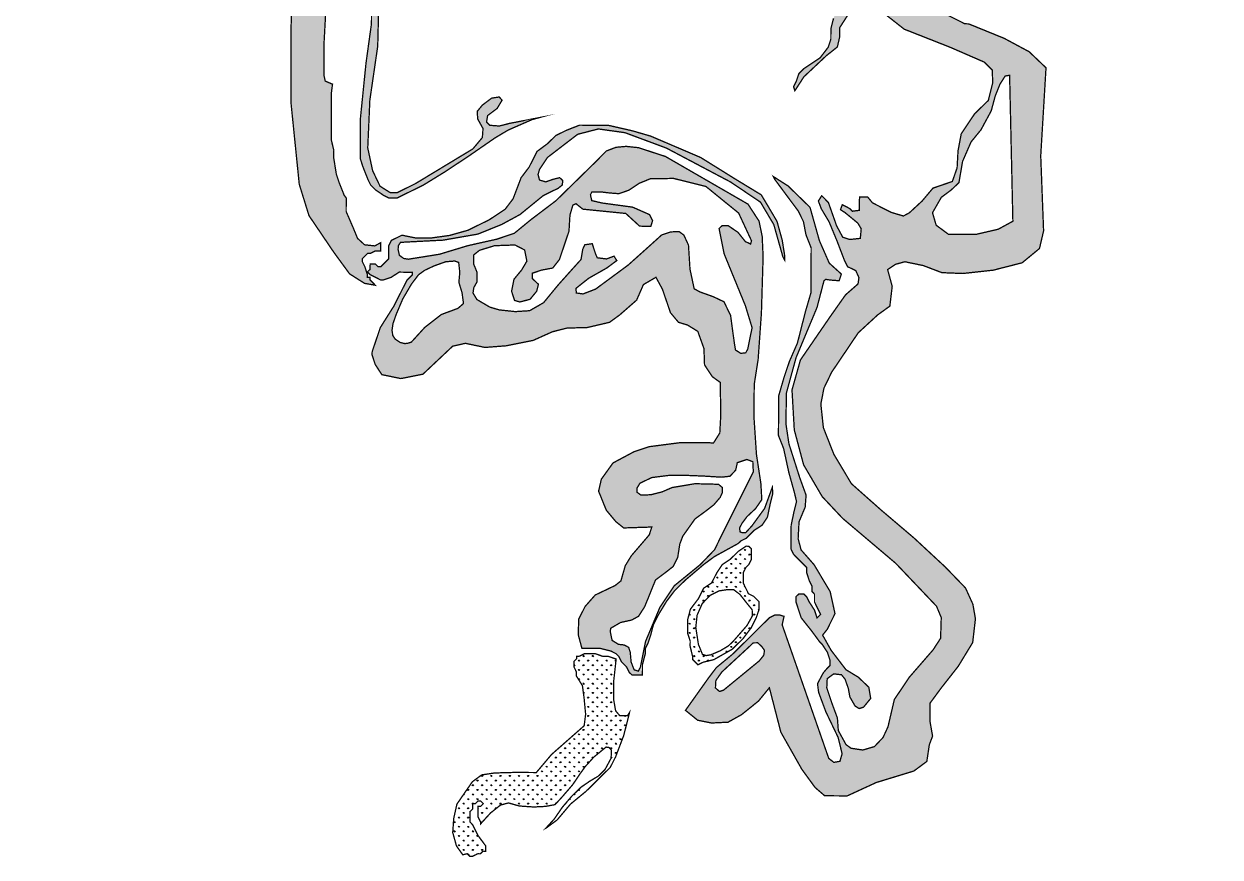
# Model space of a CAD drawing. Header units: metres. Extents: x 319750 to 415268, y 1725605 to 1842937.
# Drawn here: x 337118 to 338952, y 1784423 to 1785700 of the extents above; entities that cross this region are included whole.
import ezdxf

# ---------------------------------------------------------------- set-up
doc = ezdxf.new("R2010")
doc.units = ezdxf.units.M
doc.header["$MEASUREMENT"] = 0
doc.layers.add('MANGROOVES BUFFER ZONE', color=120, linetype='Continuous')

msp = doc.modelspace()

# ---------------------------------------------------------------- hatches: boundary and pattern name
at = {"layer": 'MANGROOVES BUFFER ZONE'}
h = msp.add_hatch(dxfattribs=at)
h.set_pattern_fill('GRASS', color=256, scale=10)
h.paths.add_polyline_path([(338681, 1785382.8), (338676.6, 1785497.6), (338684.7, 1785632.6), (338658.9, 1785657.2), (338620.7, 1785677.7), (338566.2, 1785699.9), (338560.2, 1785700.1), (338512.9, 1785723.8), (338460.5, 1785768.7), (338408.2, 1785821.6), (338376.1, 1785870.3), (338315.9, 1785959.7), (338294.4, 1785993.6), (338291.9, 1786008.5), (338300.1, 1786036.7), (338308.4, 1786069.1), (338306.5, 1786101.5), (338296.7, 1786146.1), (338284, 1786204.6), (338274.8, 1786219.1), (338266.8, 1786229.2), (338243.4, 1786241.2), (338221.4, 1786246.3), (338198.5, 1786248.8), (338171.8, 1786260.1), (338122.7, 1786301.6), (338101.9, 1786317.8), (338071, 1786321.4), (338061.7, 1786341), (338051.4, 1786372.7), (338032.4, 1786390.9), (338005.8, 1786399.7), (337983.5, 1786411.7), (337942.4, 1786412.6), (337916, 1786410.6), (337873.5, 1786408.7), (337843.1, 1786411.5), (337808.8, 1786410.9), (337778.5, 1786400.6), (337757.8, 1786386.3), (337738, 1786381), (337711.5, 1786424.4), (337708, 1786449.7), (337708.2, 1786471.7), (337779.9, 1786467.3), (337809.9, 1786472.9), (337837, 1786484.7), (337864.9, 1786501.1), (337884, 1786505), (337902.7, 1786498), (337935.8, 1786484.1), (337966, 1786467.4), (337993, 1786456.8), (338015, 1786451.6), (338044.3, 1786450.9), (338072.1, 1786461.4), (338098.6, 1786472.5), (338129.7, 1786505.3), (338149, 1786531.5), (338150.6, 1786556.6), (338168, 1786571.6), (338198, 1786582.6), (338235.1, 1786594.8), (338262.9, 1786632.1), (338285.5, 1786696.7), (338321.8, 1786728.9), (338356.7, 1786753), (338401.4, 1786785.1), (338433.8, 1786825.4), (338474.6, 1786843.4), (338511.1, 1786861.5), (338547.7, 1786881.5), (338604.3, 1786881.2), (338651.3, 1786891.1), (338681.4, 1786913.1), (338714, 1786945.4), (338722.2, 1786975.7), (338726, 1787006.6), (338734.7, 1787036.3), (338791.6, 1787082.6), (338859.8, 1787136.7), (338889.3, 1787171.1), (338907.1, 1787200.7), (338911.7, 1787218.8), (338922.9, 1787230.8), (338947.4, 1787239.3), (338951.6, 1787242.3), (338946.3, 1787243.7), (338930.2, 1787251.8), (338893.8, 1787252), (338865.5, 1787256.2), (338784.5, 1787248.6), (338727.7, 1787240.8), (338699.4, 1787232.9), (338691.2, 1787228.9), (338679.1, 1787220.8), (338670.9, 1787212.8), (338662.7, 1787192.6), (338650.5, 1787176.5), (338638.3, 1787168.4), (338618, 1787156.4), (338601.8, 1787152.4), (338585.6, 1787152.5), (338569.4, 1787152.6), (338561.3, 1787152.7), (338555.2, 1787152.7), (338574.1, 1787141.5), (338597.4, 1787139.1), (338632.3, 1787153.1), (338659.7, 1787169.4), (338680.7, 1787197.4), (338709.2, 1787220.7), (338757.6, 1787235.2), (338812.9, 1787242.8), (338856.1, 1787242.2), (338867.1, 1787231.7), (338863.6, 1787209.6), (338840.3, 1787182.2), (338801.3, 1787167.7), (338773.1, 1787146.4), (338748, 1787114.4), (338710.2, 1787087.6), (338684, 1787052.7), (338664.1, 1787000.9), (338647.3, 1786964.8), (338625.1, 1786950.2), (338569.8, 1786934.5), (338510.9, 1786922.3), (338454.4, 1786909.4), (338409, 1786886.7), (338395.6, 1786865.2), (338375.7, 1786834.9), (338343.1, 1786817.4), (338321.6, 1786812.8), (338295.7, 1786814.7), (338261.2, 1786828.7), (338247.2, 1786853.8), (338239, 1786888.8), (338232, 1786920.9), (338221.5, 1786932.6), (338191.1, 1786942.6), (338142, 1786955.4), (338114.5, 1786966.5), (338102.3, 1786987.5), (338103.4, 1787017.3), (338121, 1787053.5), (338151.3, 1787080.4), (338194.6, 1787100.2), (338229.1, 1787123.9), (338251.3, 1787147.2), (338260.1, 1787169.4), (338256.5, 1787198.6), (338241.9, 1787224.9), (338256.5, 1787265.8), (338335, 1787384.7), (338323.8, 1787384.7), (338315.6, 1787380.7), (338299.3, 1787356.5), (338287.1, 1787340.4), (338270.8, 1787316.2), (338258.5, 1787300.1), (338250.3, 1787279.9), (338234, 1787251.6), (338217.6, 1787227.4), (338205.4, 1787211.3), (338193.2, 1787203.3), (338206.8, 1787189.4), (338209.4, 1787177), (338201.3, 1787166.3), (338169.5, 1787146.8), (338125.7, 1787116.5), (338106.3, 1787093.5), (338062, 1787042.1), (338049.1, 1787014.8), (338045.8, 1786989.8), (338049.6, 1786968.2), (338059.9, 1786953.1), (338068.8, 1786946.5), (338026.7, 1786950.9), (337992.3, 1786936.5), (337972.9, 1786917.3), (337963.1, 1786896.9), (337953.8, 1786879.6), (337934.4, 1786859.3), (337921.2, 1786847), (337895.6, 1786767.4), (337872.6, 1786728.2), (337829.6, 1786712.6), (337804.1, 1786697), (337786.6, 1786683.2), (337770.5, 1786702.5), (337750.6, 1786723.5), (337712.4, 1786746.6), (337672.4, 1786767.2), (337647, 1786779.7), (337614.9, 1786781.1), (337608.9, 1786798.8), (337603.2, 1786830.1), (337591.5, 1786863), (337615.5, 1786887.5), (337645, 1786916.7), (337659.7, 1786923.1), (337687.5, 1786924.9), (337704.9, 1786931), (337719.7, 1786950.4), (337723.7, 1786978.1), (337714.2, 1787010.2), (337713.2, 1787021.8), (337732.6, 1787048.3), (337737, 1787073.3), (337719.4, 1787097.3), (337687.8, 1787115.6), (337650.8, 1787119.7), (337621.4, 1787115.6), (337600.1, 1787100.3), (337581.1, 1787074.2), (337573.2, 1787047.2), (337528.7, 1787037.5), (337507.4, 1787031), (337492.7, 1787017.2), (337489.6, 1786984.3), (337395.1, 1786893), (337380.1, 1786906.2), (337360.4, 1786911.8), (337317.6, 1786910.1), (337309.3, 1786924.8), (337297.1, 1786912.7), (337279.2, 1786895.1), (337287.4, 1786887.1), (337294.9, 1786861.1), (337297.8, 1786847.2), (337311.1, 1786844.3), (337328.5, 1786853.6), (337343.5, 1786864), (337358.6, 1786865.1), (337366.1, 1786853), (337384.6, 1786828.7), (337378.2, 1786821.2), (337377.6, 1786806.2), (337386.9, 1786802.7), (337401.9, 1786813.1), (337417.5, 1786844.3), (337458.6, 1786887.1), (337510.1, 1786927.5), (337533.8, 1786957.1), (337541.3, 1786994.1), (337550.6, 1786994.1), (337582.4, 1787001.6), (337602, 1787010.9), (337616.5, 1787024.2), (337635, 1787042.7), (337644.2, 1787058.3), (337652.3, 1787057.7), (337658.1, 1787040.4), (337657.5, 1787022.5), (337652.3, 1787004), (337655.8, 1786990.1), (337679.5, 1786971.6), (337674.9, 1786972.2), (337652.9, 1786975.1), (337618.8, 1786967.6), (337602, 1786950.2), (337590.5, 1786932.9), (337572.5, 1786901.1), (337550, 1786880.3), (337547.1, 1786857.8), (337554.6, 1786824.2), (337562.4, 1786772.4), (337587.2, 1786748.7), (337606.9, 1786736.6), (337649.1, 1786727.3), (337679.2, 1786707.7), (337713.3, 1786688), (337732.4, 1786674.8), (337741.1, 1786640.7), (337750.3, 1786626.2), (337768.8, 1786623.9), (337797.7, 1786622.2), (337818.6, 1786627.4), (337828.4, 1786644.1), (337841.3, 1786663.9), (337869.1, 1786672.6), (337893.4, 1786675.5), (337911.3, 1786679.5), (337919.4, 1786690.5), (337927.5, 1786724.6), (337940.8, 1786750.6), (337950.1, 1786793.9), (337992.3, 1786848.8), (338009.6, 1786884.7), (338034.5, 1786899.7), (338054.7, 1786900.9), (338080.2, 1786895.6), (338140.9, 1786862.1), (338212, 1786840.7), (338261.2, 1786818.8), (338285.5, 1786801.5), (338290.7, 1786780.1), (338270.4, 1786754.1), (338220.7, 1786716.5), (338191.6, 1786646.3), (338180, 1786631.3), (338166.2, 1786624.3), (338141.9, 1786616.8), (338117.6, 1786596), (338103.7, 1786574.6), (338091, 1786541.1), (338054.6, 1786504.1), (338026.8, 1786500.1), (337971.9, 1786525.5), (337932.5, 1786543.9), (337897.7, 1786553.2), (337878.5, 1786557.7), (337860.2, 1786556.1), (337840.5, 1786548.9), (337826.1, 1786535.8), (337807.5, 1786522), (337780, 1786517.1), (337750.5, 1786518.5), (337711.2, 1786521.7), (337689.5, 1786528.3), (337669.9, 1786528.9), (337658.6, 1786522.6), (337651.4, 1786507), (337650.5, 1786494.8), (337654.5, 1786480.4), (337665.4, 1786459.8), (337668.5, 1786444.7), (337663.6, 1786435.5), (337652, 1786433.7), (337642.3, 1786441.9), (337650.5, 1786412.8), (337654.4, 1786380.4), (337654.3, 1786368.2), (337658.3, 1786360.1), (337666.3, 1786339.8), (337670.2, 1786323.6), (337690, 1786230.4), (337689.6, 1786169.7), (337685.5, 1786153.5), (337673.3, 1786137.4), (337665.1, 1786121.2), (337656.9, 1786109.1), (337640.6, 1786084.9), (337628.4, 1786072.9), (337620.2, 1786056.7), (337616, 1786032.4), (337611.9, 1786016.3), (337611.8, 1786004.1), (337615.8, 1785996), (337615.8, 1785987.9), (337623.8, 1785975.7), (337635.8, 1785947.3), (337639.8, 1785935.1), (337643.7, 1785910.8), (337647.5, 1785878.4), (337647.4, 1785854.1), (337651.2, 1785809.6), (337650.6, 1785700.3), (337642.2, 1785639.6), (337633.6, 1785554.6), (337633.3, 1785493.9), (337637.2, 1785481.7), (337645.2, 1785461.4), (337649.2, 1785453.3), (337657.3, 1785445.2), (337669.4, 1785437), (337677.5, 1785432.9), (337689.6, 1785432.9), (337705.8, 1785440.9), (337730.2, 1785452.9), (337762.7, 1785472.9), (337799.2, 1785497), (337839.9, 1785525.1), (337860.2, 1785537.2), (337896.7, 1785553.2), (337907.2, 1785556.1), (337862.2, 1785547.4), (337846.5, 1785543.4), (337831.9, 1785544.5), (337827, 1785549.5), (337828.7, 1785559.4), (337843.3, 1785570.4), (337850.8, 1785582.9), (337846.5, 1785587.9), (337834.8, 1785586.1), (337820.6, 1785575.4), (337812.7, 1785565.8), (337813.5, 1785554.1), (337821.6, 1785539.5), (337820.6, 1785525.7), (337806, 1785508.3), (337717.8, 1785455), (337689.7, 1785441.1), (337679.1, 1785441.5), (337663.8, 1785451.1), (337652.4, 1785474.9), (337644.9, 1785509.7), (337648.1, 1785582.9), (337660.2, 1785665.8), (337662, 1785740.8), (337657.3, 1785863.7), (337647.6, 1785943.3), (337644.8, 1785962.2), (337645.5, 1785974), (337653, 1785981.5), (337666.9, 1785981.8), (337684.7, 1785981.8), (337702.9, 1785983.6), (337717.9, 1785995.7), (337732.5, 1786004.3), (337745.7, 1786008.5), (337746.4, 1786011.4), (337738.9, 1786018.2), (337723.2, 1786015), (337707.9, 1786004.3), (337694.4, 1785998.6), (337670.5, 1785995.4), (337650.5, 1785993.2), (337636.2, 1785996.8), (337629.8, 1786011.8), (337632.3, 1786036.3), (337656.6, 1786080.9), (337686.4, 1786116.8), (337706.9, 1786156.1), (337706.4, 1786210.3), (337697.2, 1786277), (337667, 1786412.1), (337686.4, 1786362.5), (337697.8, 1786329.5), (337701.8, 1786318.6), (337709.2, 1786315.8), (337726.9, 1786318.6), (337787.4, 1786348.3), (337824.5, 1786363.7), (337865.5, 1786365.4), (337919.2, 1786364.2), (337956.8, 1786364.2), (337980.8, 1786356.8), (337999, 1786350), (338008.7, 1786340.9), (338011.6, 1786333.5), (338009.9, 1786310.6), (337999, 1786296.4), (337994.5, 1786276.4), (337996.2, 1786263.9), (338011, 1786254.2), (338025.3, 1786257.6), (338037.3, 1786265), (338062.4, 1786270.7), (338090.9, 1786264.5), (338117.7, 1786246.2), (338164.2, 1786210.2), (338228.1, 1786190.8), (338240.6, 1786182.8), (338239.5, 1786156.6), (338218.4, 1786146.9), (338208.7, 1786139.5), (338205.8, 1786131.5), (338213.8, 1786125.8), (338233.2, 1786124.1), (338244.6, 1786121.8), (338248, 1786104.1), (338254.3, 1786083), (338252.6, 1786069.4), (338239.5, 1786031.5), (338245.7, 1785967.5), (338274.8, 1785928.2), (338319.3, 1785845), (338331.9, 1785813.6), (338319.1, 1785805.9), (338339.3, 1785801.7), (338347.3, 1785793.6), (338351.4, 1785789.5), (338359.4, 1785781.4), (338359.4, 1785777.3), (338367.4, 1785765.1), (338371.4, 1785753), (338371.3, 1785740.8), (338367.2, 1785728.7), (338359, 1785708.5), (338354.9, 1785692.3), (338354.8, 1785676.1), (338350.7, 1785664), (338338.4, 1785647.9), (338314.1, 1785631.8), (338305.9, 1785623.8), (338301.8, 1785611.7), (338297.7, 1785603.6), (338299.7, 1785597.5), (338313.6, 1785618.9), (338348, 1785651.2), (338364.8, 1785664.5), (338368.3, 1785679.5), (338368.3, 1785693.9), (338380.2, 1785712.4), (338401.2, 1785730.9), (338411.3, 1785735.8), (338467.3, 1785691.8), (338537.9, 1785664), (338590.1, 1785641.3), (338602.3, 1785629.1), (338603, 1785609.5), (338596.3, 1785582.6), (338575.4, 1785562.3), (338554.7, 1785531.4), (338549.8, 1785505.2), (338548.4, 1785479.3), (338541.1, 1785458.4), (338511.4, 1785448.2), (338494.8, 1785428.5), (338475.2, 1785410.4), (338466.1, 1785405.5), (338447.2, 1785411.1), (338418.6, 1785425.7), (338411.2, 1785434.8), (338399, 1785434.5), (338398.3, 1785426.1), (338398.3, 1785414.2), (338387.8, 1785412.8), (338383.6, 1785417), (338372.4, 1785422.9), (338369.6, 1785415.2), (338376.6, 1785410.7), (338396.2, 1785394.6), (338401.4, 1785385.9), (338400, 1785371.2), (338383.6, 1785369.5), (338373.1, 1785373), (338363.7, 1785390.4), (338351.1, 1785426.1), (338340.9, 1785436.6), (338335.7, 1785428.5), (338340.2, 1785416.6), (338352.1, 1785396.7), (338364.4, 1785367), (338375.6, 1785337.7), (338380.4, 1785327.9), (338393, 1785321.9), (338397.9, 1785311.1), (338396.5, 1785301.4), (338377.4, 1785284.7), (338354.1, 1785251.7), (338308.2, 1785184.9), (338295.3, 1785139), (338298.8, 1785077.8), (338313.1, 1785024.2), (338341.6, 1784975.5), (338372.9, 1784942.2), (338454.3, 1784873.3), (338516.8, 1784807.6), (338524.1, 1784790.2), (338523.1, 1784758.4), (338511.6, 1784740.7), (338475.1, 1784698.7), (338452.2, 1784664.6), (338442.4, 1784622.6), (338434.8, 1784606.3), (338421.6, 1784592.4), (338403.8, 1784587.2), (338385.8, 1784589.9), (338378.1, 1784595.5), (338366.3, 1784617), (338364.9, 1784636.2), (338355.9, 1784660.5), (338348.6, 1784682.7), (338349.3, 1784696.6), (338359.3, 1784703.9), (338371.2, 1784702.5), (338376.7, 1784695.6), (338381.6, 1784681.7), (338384, 1784668.5), (338392, 1784654.6), (338398.3, 1784650.7), (338405, 1784652.9), (338415.9, 1784666.2), (338413.1, 1784683.4), (338396.9, 1784698.8), (338378, 1784710.3), (338355.2, 1784740.1), (338342.2, 1784763.3), (338349.2, 1784772), (338361.2, 1784796.2), (338353.8, 1784829.9), (338329.2, 1784871.1), (338309.2, 1784893.9), (338304.7, 1784911.1), (338306.1, 1784937), (338315.5, 1784959.4), (338316.9, 1784977.7), (338307.1, 1785004.7), (338290.6, 1785056.4), (338286, 1785086.9), (338286.7, 1785134.2), (338301.5, 1785188.4), (338333.7, 1785265.5), (338344.3, 1785306.3), (338347.1, 1785308.4), (338353.8, 1785307.4), (338367.5, 1785306.3), (338371, 1785316.5), (338352.4, 1785333.3), (338337.3, 1785367.7), (338322.9, 1785418.8), (338289.2, 1785451.6), (338266.6, 1785466), (338268.6, 1785462), (338292.7, 1785429.5), (338304.8, 1785413.3), (338312.8, 1785397), (338316.7, 1785376.8), (338324.7, 1785356.5), (338324.3, 1785287.7), (338316, 1785259.4), (338303.6, 1785210.8), (338291.3, 1785182.6), (338283.1, 1785158.3), (338274.9, 1785130), (338274.5, 1785069.3), (338282.5, 1785049), (338290.4, 1785012.6), (338298.3, 1784984.2), (338302.3, 1784968), (338298.2, 1784951.8), (338294, 1784931.6), (338293.8, 1784895.1), (338297.8, 1784887), (338305.8, 1784878.9), (338317.9, 1784866.7), (338317.9, 1784858.6), (338321.9, 1784846.4), (338325.9, 1784838.3), (338325.8, 1784830.2), (338329.8, 1784826.1), (338329.8, 1784814), (338333.8, 1784805.8), (338339.1, 1784795), (338333.7, 1784789.6), (338329.7, 1784801.8), (338321.7, 1784814), (338317.7, 1784822.1), (338313.6, 1784826.2), (338305.6, 1784826.2), (338301.5, 1784822.2), (338301.4, 1784814.1), (338309.4, 1784789.8), (338325.5, 1784769.5), (338337.5, 1784753.2), (338341.6, 1784749.1), (338349.6, 1784736.9), (338353.6, 1784724.8), (338353.5, 1784716.7), (338349.4, 1784712.6), (338343.3, 1784705.5), (338334.4, 1784688.9), (338336.1, 1784675.6), (338347.2, 1784645.7), (338366, 1784606.5), (338372.1, 1784581.6), (338368.8, 1784569.9), (338359.4, 1784568.3), (338351.6, 1784574.4), (338280.2, 1784779.1), (338283.1, 1784792), (338277, 1784794), (338268.9, 1784794.1), (338260.8, 1784790.1), (338228.3, 1784757.8), (338203.8, 1784733.7), (338179.4, 1784713.6), (338167.2, 1784697.5), (338132, 1784648), (338150.7, 1784632.8), (338171.7, 1784628.6), (338197.2, 1784629.8), (338218, 1784641.4), (338244, 1784662.3), (338260.6, 1784682.6), (338278.2, 1784614.5), (338310.4, 1784557.6), (338330.6, 1784529.9), (338345.4, 1784517.1), (338379.9, 1784516.9), (338424.5, 1784537.4), (338482.1, 1784555), (338502, 1784569.7), (338505.8, 1784595.2), (338510.8, 1784608.5), (338506.9, 1784630.8), (338507, 1784659.1), (338523.3, 1784681.3), (338550.2, 1784715.6), (338572.3, 1784751.9), (338576.5, 1784788.3), (338572.6, 1784810.6), (338561.3, 1784835.5), (338530.2, 1784867.7), (338482.1, 1784912.3), (338431.7, 1784955.1), (338386.4, 1784995.3), (338359.4, 1785040.5), (338343.4, 1785081.1), (338339.5, 1785117.5), (338344.3, 1785141.8), (338356, 1785166), (338396.8, 1785226.5), (338426.7, 1785254), (338445.3, 1785267.4), (338448.9, 1785297.7), (338441.9, 1785323.4), (338454.1, 1785331.5), (338468.3, 1785335.4), (338496.4, 1785329.6), (338525.1, 1785318.7), (338557.2, 1785317.4), (338603.8, 1785322.5), (338648.1, 1785333.8), (338674.7, 1785355.7)])
h.paths.add_polyline_path([(338510.7, 1785410.5), (338524.2, 1785434.1), (338539.4, 1785445.4), (338551.2, 1785456.6), (338556.8, 1785489.2), (338569.8, 1785519), (338585, 1785537.6), (338600.7, 1785566.6), (338606.9, 1785589.6), (338614.2, 1785607.6), (338622.1, 1785620), (338628.9, 1785621.1), (338633.9, 1785397.5), (338611.4, 1785385.2), (338577.1, 1785377.3), (338535.4, 1785377.3), (338516.3, 1785391.4)], flags=16)
h.paths.add_polyline_path([(338242.7, 1784751.5), (338248.9, 1784745.8), (338253.1, 1784740), (338252, 1784732.4), (338245.1, 1784723.8), (338190.3, 1784678.9), (338184.1, 1784676.9), (338177.9, 1784682.4), (338178.6, 1784693.8), (338187.9, 1784706.9), (338232.7, 1784748.3), (338235.8, 1784751.4)], flags=16)
h = msp.add_hatch(dxfattribs=at)
h.set_pattern_fill('GRASS', color=256, scale=10)
h.paths.add_polyline_path([(337549, 1786351), (337526.8, 1786393.6), (337479.7, 1786421.2), (337438.9, 1786441.1), (337394.2, 1786448.6), (337330.4, 1786457.9), (337278.9, 1786477), (337265.2, 1786490.3), (337250.6, 1786520.4), (337233.7, 1786549.2), (337203.6, 1786566.9), (337177.5, 1786585.1), (337168.8, 1786614.2), (337157.8, 1786617.9), (337145.7, 1786626.1), (337137.7, 1786634.3), (337133.6, 1786638.3), (337120.1, 1786615.1), (337117.8, 1786585.6), (337133.2, 1786553.6), (337151, 1786534.5), (337178.2, 1786519.5), (337200.3, 1786496.4), (337222.7, 1786456.4), (337238.2, 1786440.8), (337285.2, 1786420.7), (337356.8, 1786407.8), (337409.7, 1786397.4), (337446.8, 1786374.8), (337467.3, 1786364.2), (337488.7, 1786356.3), (337497.6, 1786340.3), (337499.1, 1786327.4), (337504.4, 1786310.3), (337513.7, 1786298.5), (337515.9, 1786275.6), (337503.6, 1786207.1), (337498.7, 1786045.6), (337492.9, 1785964.9), (337520.4, 1785887.2), (337530, 1785789.8), (337527.1, 1785685.7), (337527.3, 1785578.2), (337539.9, 1785454.1), (337554.8, 1785406.1), (337593.1, 1785349.6), (337617.1, 1785316.8), (337640, 1785302.3), (337656.5, 1785299.4), (337648.4, 1785307.6), (337648.4, 1785311.6), (337644.4, 1785311.7), (337644.4, 1785315.7), (337640.4, 1785327.9), (337636.4, 1785336), (337636.5, 1785340), (337644.6, 1785348.1), (337648.7, 1785348.1), (337656.8, 1785352.1), (337664.9, 1785352), (337664.9, 1785360.1), (337664.9, 1785364.2), (337664.8, 1785364.6), (337655.6, 1785359.7), (337640, 1785361.4), (337629.2, 1785371.3), (337623, 1785386.5), (337611.8, 1785412.4), (337611.9, 1785433.2), (337608.7, 1785437.4), (337600.7, 1785457.6), (337596.7, 1785469.8), (337592.8, 1785494.1), (337592.8, 1785502.2), (337592.9, 1785506.3), (337588.9, 1785522.5), (337589.1, 1785550.8), (337589.2, 1785579.2), (337589.3, 1785595.4), (337590.9, 1785607.5), (337579.8, 1785612.2), (337577.6, 1785621.6), (337578, 1785672.6), (337582.9, 1785763.3), (337578.5, 1785839.6), (337575.8, 1785873.1), (337578.9, 1785903.1), (337574.9, 1785927.4), (337571.5, 1785963.8), (337557.9, 1785970.2), (337553, 1785987.6), (337552.5, 1786021.5), (337557.5, 1786065.7), (337566, 1786085.5), (337563.9, 1786133.9), (337564, 1786148.1), (337559.6, 1786164.4), (337561.4, 1786191.9), (337561.8, 1786229.5), (337563.1, 1786316)])
h = msp.add_hatch(dxfattribs=at)
h.set_pattern_fill('GRASS', color=256, scale=10)
h.paths.add_polyline_path([(338248.4, 1785256.9), (338251, 1785343.2), (338249.6, 1785374.2), (338244.8, 1785397.6), (338227.8, 1785423.7), (338101.3, 1785496.7), (338059.9, 1785510.2), (338041, 1785512.2), (338025.5, 1785510.8), (338010.8, 1785505.2), (337992.5, 1785486.8), (337933.5, 1785429), (337894.8, 1785399.7), (337869.7, 1785379.1), (337842.8, 1785370), (337798.5, 1785360.1), (337754.8, 1785346.9), (337707.1, 1785339.3), (337699.9, 1785340.5), (337693.4, 1785345.3), (337691.4, 1785354.3), (337692, 1785360.3), (337695.1, 1785365.1), (337705.8, 1785365.7), (337760.5, 1785368.5), (337813.8, 1785377.8), (337850.4, 1785392.6), (337878.4, 1785407.8), (337913.6, 1785436.5), (337928.3, 1785443.9), (337936.3, 1785447.6), (337943.1, 1785453), (337943.9, 1785459.8), (337939.1, 1785464.3), (337928.3, 1785461.5), (337917.9, 1785457.8), (337908.2, 1785460.6), (337906, 1785469.1), (337908.2, 1785477), (337920.4, 1785495.2), (337966.7, 1785530.7), (337998.4, 1785538.9), (338039.2, 1785533.2), (338102.7, 1785509.6), (338201.3, 1785457.5), (338247, 1785426.7), (338267.4, 1785392.3), (338281.3, 1785343), (338284.1, 1785337.9), (338284.1, 1785344.6), (338280.2, 1785368.9), (338272.3, 1785397.3), (338260.3, 1785417.6), (338248.2, 1785437.9), (338207.9, 1785462.4), (338155.4, 1785495.1), (338078.7, 1785527.9), (338050.4, 1785536.1), (338014, 1785544.4), (337989.8, 1785544.6), (337969.5, 1785544.7), (337949.2, 1785536.7), (337933, 1785528.7), (337920.8, 1785516.6), (337904.5, 1785504.5), (337892.2, 1785480.3), (337880, 1785464.2), (337867.7, 1785431.9), (337855.5, 1785415.8), (337831.1, 1785399.7), (337798.6, 1785383.7), (337770.2, 1785375.7), (337741.9, 1785371.8), (337717.6, 1785372), (337697.4, 1785376.1), (337689.3, 1785372.1), (337681.1, 1785368.1), (337677.1, 1785360.1), (337676.9, 1785339.8), (337672.9, 1785335.8), (337668.8, 1785331.8), (337664.7, 1785327.7), (337660.7, 1785327.8), (337656.7, 1785331.8), (337652.6, 1785331.9), (337648.6, 1785331.9), (337648.5, 1785323.8), (337644.4, 1785319.8), (337648.5, 1785315.7), (337656.5, 1785311.6), (337664.6, 1785307.5), (337668.7, 1785307.5), (337680.8, 1785311.5), (337693, 1785319.5), (337701.1, 1785319.4), (337709.2, 1785319.4), (337713.3, 1785319.4), (337713.2, 1785315.3), (337705.1, 1785307.3), (337696.9, 1785291.1), (337684.6, 1785266.9), (337664.2, 1785234.6), (337660.1, 1785222.5), (337656, 1785210.4), (337651.9, 1785198.3), (337651.2, 1785193.7), (337656.4, 1785177.8), (337666.6, 1785162.4), (337695.6, 1785156.4), (337729.5, 1785163.1), (337775.1, 1785206), (337794.6, 1785210.4), (337824.6, 1785204.1), (337857.1, 1785206.6), (337898.5, 1785214.9), (337928, 1785228.1), (337950.6, 1785233.8), (337981.4, 1785234.6), (338015.6, 1785242.6), (338031, 1785253.8), (338057.1, 1785276.6), (338067.5, 1785300.4), (338086.7, 1785311.6), (338096.6, 1785293.4), (338109, 1785257.3), (338121.3, 1785242.6), (338135.2, 1785238.4), (338150.9, 1785228.7), (338160.3, 1785202.4), (338161.2, 1785177.4), (338173.1, 1785159.3), (338185.3, 1785150.5), (338186.1, 1785100.6), (338184.6, 1785073), (338174.9, 1785057.6), (338163.6, 1785058.4), (338124.7, 1785058.3), (338076.1, 1785052), (338053.1, 1785044.3), (338020.9, 1785027.1), (338003, 1785002.2), (337998.8, 1784983.8), (338010.6, 1784954.7), (338025.2, 1784937.2), (338037.3, 1784927.5), (338080.4, 1784928.9), (338076.5, 1784917), (338064.4, 1784902.8), (338049, 1784884.9), (338039.7, 1784869.7), (338033, 1784846.3), (338024.2, 1784839.3), (337993.6, 1784824.7), (337978.2, 1784807.3), (337968.3, 1784787.8), (337967.6, 1784763.8), (337973.2, 1784743.1), (337985.3, 1784743), (338001.5, 1784742.9), (338017.7, 1784738.8), (338025.7, 1784734.7), (338029.8, 1784730.6), (338033.8, 1784722.5), (338041.8, 1784714.3), (338045.8, 1784706.2), (338049.9, 1784702.2), (338053.9, 1784702.1), (338062, 1784702.1), (338066, 1784702.1), (338066.1, 1784710.2), (338066.1, 1784718.3), (338070.3, 1784734.4), (338070.3, 1784742.5), (338074.4, 1784750.6), (338078.5, 1784762.7), (338082.7, 1784778.9), (338090.8, 1784795), (338103.1, 1784815.2), (338115.3, 1784831.3), (338131.6, 1784847.4), (338160.1, 1784871.6), (338176.3, 1784883.6), (338212.9, 1784903.7), (338217, 1784907.7), (338225.1, 1784911.7), (338237.3, 1784923.8), (338249.5, 1784931.8), (338257.6, 1784943.9), (338261.8, 1784964.1), (338265.9, 1784980.3), (338265.1, 1784989.8), (338253.3, 1784957.4), (338233.8, 1784930.6), (338224.2, 1784920.2), (338218.8, 1784920.2), (338215.7, 1784921.6), (338214.9, 1784927.2), (338218.6, 1784934.5), (338226.2, 1784944.7), (338239.4, 1784957.1), (338249, 1784970.9), (338247.6, 1784995.4), (338240.8, 1785040.1), (338236.9, 1785098.5), (338237.4, 1785147.6), (338243.4, 1785186)])
h.paths.add_polyline_path([(338201.2, 1785253), (338191, 1785274.1), (338174.7, 1785281.8), (338154.1, 1785289.2), (338145.3, 1785294), (338138.9, 1785324.1), (338136.6, 1785360.9), (338129.5, 1785376.3), (338122.1, 1785381.7), (338109.2, 1785381.1), (338095.5, 1785376.5), (338079.5, 1785362), (338044.1, 1785330.3), (337994.2, 1785293.5), (337975, 1785286.1), (337964.8, 1785287.5), (337963.9, 1785294.4), (337983.6, 1785310.1), (338011.3, 1785325.8), (338026.7, 1785337.2), (338022.4, 1785344), (338011, 1785339.7), (337996.7, 1785341.5), (337994.4, 1785346.9), (337989, 1785363.1), (337977.6, 1785361.4), (337974.5, 1785354.6), (337971.9, 1785338.9), (337958.5, 1785324.1), (337936.5, 1785299.5), (337914.5, 1785272.7), (337893.1, 1785260.4), (337871.1, 1785259), (337846.6, 1785261.6), (337832, 1785265.9), (337812.3, 1785277.5), (337806.3, 1785287.5), (337807.5, 1785295.8), (337812.3, 1785304.4), (337812.6, 1785318.9), (337807.2, 1785332), (337807.2, 1785345.7), (337816.1, 1785352.9), (337839.2, 1785360), (337870.6, 1785361.1), (337885.4, 1785353.4), (337888.8, 1785336.3), (337880.9, 1785322.9), (337869.1, 1785308.6), (337865.4, 1785290.1), (337870, 1785276.1), (337878, 1785273.8), (337893.7, 1785277.8), (337904, 1785290.4), (337906.5, 1785300.9), (337897.4, 1785309.5), (337897.1, 1785317.8), (337911.4, 1785322.6), (337928.5, 1785325.8), (337938.8, 1785338.9), (337953.4, 1785382.3), (337954.9, 1785407.1), (337959.4, 1785422.3), (337964.3, 1785424.3), (337974.6, 1785416), (338040.5, 1785409.4), (338061.6, 1785390), (338078.8, 1785389.5), (338081.6, 1785398.3), (338076.8, 1785407.7), (338050.8, 1785419.1), (338004.2, 1785425.4), (337988.3, 1785429.1), (337986.3, 1785438), (337988.5, 1785442.5), (338004.2, 1785442.2), (338015.7, 1785440.8), (338029.9, 1785439.7), (338045.4, 1785445.1), (338061.1, 1785455.6), (338077.9, 1785462.5), (338113.6, 1785463.1), (338163.3, 1785450.8), (338192.4, 1785427.1), (338213.5, 1785410), (338233.2, 1785367.5), (338231.8, 1785362.6), (338223.8, 1785366.3), (338212.4, 1785380.6), (338197.5, 1785390.6), (338188.1, 1785390.6), (338183.5, 1785386.3), (338191.3, 1785347.4), (338223.8, 1785268.1), (338234.1, 1785234.4), (338227.5, 1785201.9), (338224.4, 1785195.9), (338216.7, 1785195), (338208.7, 1785200.2), (338207.5, 1785207), (338204.7, 1785226.7)], flags=16)
h.paths.add_polyline_path([(338226.2, 1785032.4), (338235.2, 1785029), (338236, 1785013.4), (338217.8, 1784977), (338187.2, 1784915.9), (338176.5, 1784894), (338154.5, 1784871.2), (338114.6, 1784838.7), (338092.6, 1784805.5), (338070.7, 1784753.4), (338062.9, 1784714.1), (338059.7, 1784708.1), (338053.3, 1784710.1), (338048.7, 1784721.9), (338047.3, 1784737), (338044.9, 1784744.5), (338038, 1784748.2), (338029.3, 1784749.1), (338019.5, 1784755.2), (338016.6, 1784769), (338017.5, 1784773.9), (338032.5, 1784782.6), (338049.6, 1784786.4), (338060, 1784792.1), (338069.5, 1784806.9), (338086, 1784847.7), (338102.5, 1784860.1), (338113.2, 1784868.5), (338120.1, 1784882.4), (338123.3, 1784902.9), (338127.9, 1784915), (338146.7, 1784941.4), (338161.8, 1784952.4), (338175.3, 1784962.8), (338185.2, 1784974.3), (338188.3, 1784981.2), (338188.3, 1784989.6), (338182.6, 1784994.4), (338146.5, 1784995.3), (338111.5, 1784989.4), (338096.2, 1784982.8), (338079.1, 1784978.4), (338063.8, 1784977.8), (338057.7, 1784982.2), (338057.7, 1784988.5), (338062.1, 1784996), (338080.3, 1785004.7), (338105.7, 1785007.9), (338129.7, 1785008.2), (338159.4, 1785007), (338187.2, 1785005.3), (338200.2, 1785006.7), (338208.9, 1785016), (338211.5, 1785027.5)], flags=16)
h.paths.add_polyline_path([(337791.7, 1785271.4), (337783.2, 1785264), (337757.8, 1785254.6), (337732.2, 1785234.7), (337711.7, 1785212.2), (337706.3, 1785210.5), (337701.8, 1785210), (337694.7, 1785211.7), (337687, 1785216.8), (337683.3, 1785222.5), (337682.1, 1785230.2), (337683.6, 1785240.7), (337688.7, 1785255.2), (337698.6, 1785278.5), (337712, 1785301.3), (337722.8, 1785315.5), (337732.2, 1785322.3), (337746.7, 1785329.1), (337764.4, 1785335.4), (337775.8, 1785336.3), (337777.5, 1785336.8), (337784.3, 1785334.3), (337786, 1785319.2), (337784.6, 1785303.8), (337789.4, 1785288.2)], flags=16)
h = msp.add_hatch(dxfattribs=at)
h.set_pattern_fill('GRASS', color=256, scale=10)
h.paths.add_polyline_path([(338220.6, 1784842.9), (338220.7, 1784851), (338220.7, 1784859.1), (338224.8, 1784867.2), (338228.9, 1784871.2), (338233, 1784879.3), (338233, 1784887.4), (338233.1, 1784895.5), (338229, 1784899.5), (338225, 1784899.6), (338212.8, 1784891.5), (338200.6, 1784879.4), (338188.4, 1784871.4), (338180.3, 1784859.3), (338172.1, 1784843.2), (338159.9, 1784835.1), (338151.7, 1784819), (338139.5, 1784802.9), (338135.3, 1784786.7), (338135.3, 1784774.6), (338135.2, 1784766.5), (338139.2, 1784754.3), (338139.1, 1784746.2), (338143.1, 1784730), (338143.1, 1784725.9), (338147.1, 1784721.9), (338151.1, 1784717.8), (338159.3, 1784721.8), (338175.5, 1784725.7), (338203.9, 1784741.8), (338220.2, 1784757.9), (338232.4, 1784774), (338240.6, 1784790.2), (338244.7, 1784802.3), (338244.7, 1784810.4), (338244.8, 1784814.4), (338236.7, 1784822.6), (338228.6, 1784826.7), (338224.6, 1784834.8)])
h.paths.add_polyline_path([(338195.9, 1784832.9), (338205.9, 1784832.9), (338215.5, 1784825.6), (338226.3, 1784811.9), (338234.2, 1784802.2), (338234.5, 1784792.6), (338226.3, 1784778), (338216.1, 1784766.3), (338204.4, 1784752.9), (338197.4, 1784746.5), (338185.1, 1784739.2), (338170.8, 1784733.1), (338163.5, 1784731.9), (338158, 1784733.9), (338151.8, 1784749.1), (338147.8, 1784775.1), (338149.8, 1784793.8), (338157.7, 1784811.6), (338169.7, 1784824.1), (338183.7, 1784831.1)], flags=16)
h = msp.add_hatch(dxfattribs=at)
h.set_pattern_fill('GRASS', color=256, scale=10)
h.paths.add_polyline_path([(338021.9, 1784664.4), (338021.9, 1784692.5), (338025.7, 1784726.6), (338013.6, 1784730.7), (338005.5, 1784730.7), (337993.4, 1784734.9), (337985.3, 1784734.9), (337977.2, 1784734.9), (337969.1, 1784730.9), (337965, 1784731), (337965, 1784726.9), (337960.9, 1784722.9), (337960.9, 1784714.8), (337964.9, 1784706.7), (337964.8, 1784700.6), (337974, 1784685.8), (337976.6, 1784666.4), (337978.9, 1784642.1), (337976.7, 1784624.4), (337961.7, 1784611.2), (337926.7, 1784580.4), (337903.3, 1784552.7), (337870.9, 1784552.9), (337839.2, 1784552), (337819.7, 1784549.1), (337805.3, 1784538.6), (337793, 1784520.9), (337781.6, 1784504.3), (337776.7, 1784482.5), (337775.2, 1784460.7), (337780.9, 1784440.2), (337790.6, 1784426.6), (337797.4, 1784428.3), (337801.4, 1784424.2), (337805.4, 1784424.2), (337813.6, 1784428.2), (337817.6, 1784428.1), (337821.7, 1784432.2), (337825.7, 1784432.1), (337825.8, 1784440.2), (337813.7, 1784456.5), (337809.7, 1784464.6), (337805.7, 1784472.7), (337801.7, 1784476.8), (337801.8, 1784493), (337805.9, 1784497), (337805.9, 1784505.1), (337809.9, 1784505.1), (337814, 1784509.1), (337818.1, 1784509.1), (337822.1, 1784505), (337818, 1784501), (337814, 1784501), (337813.9, 1784484.8), (337817.9, 1784476.7), (337817.9, 1784474), (337833.2, 1784490.8), (337848.5, 1784502.9), (337860.6, 1784506.1), (337877.4, 1784501.4), (337899.3, 1784499.9), (337917.3, 1784500.8), (337932, 1784503.5), (337942.1, 1784514.4), (337958.9, 1784533.8), (337970.1, 1784550.4), (337978.4, 1784561.9), (337991.4, 1784576.3), (338002.6, 1784585.5), (338010.3, 1784591.7), (338014.7, 1784591.1), (338018.5, 1784586.9), (338017.9, 1784574.5), (338008.5, 1784557.1), (337998.2, 1784547.1), (337985.2, 1784539.4), (337971.9, 1784530.3), (337957.4, 1784516.1), (337943.3, 1784499.6), (337930.9, 1784481.6), (337918.1, 1784467.6), (337919, 1784468.1), (337935.3, 1784480.1), (337955.7, 1784504.3), (337980.1, 1784524.4), (338000.4, 1784544.5), (338004.5, 1784548.6), (338016.7, 1784560.6), (338024.9, 1784576.8), (338037.2, 1784609.1), (338045.5, 1784641.5), (338046.1, 1784644.6), (338043.2, 1784639.9), (338031.4, 1784639.6), (338024.9, 1784647.3)])

# ---------------------------------------------------------------- linework, layer by layer
at = {"layer": 'MANGROOVES BUFFER ZONE', "const_width": 2}
for points in [[(337651.2, 1785809.6), (337650.6, 1785700.3), (337642.2, 1785639.6), (337633.6, 1785554.6), (337633.3, 1785493.9), (337637.2, 1785481.7), (337645.2, 1785461.4), (337649.2, 1785453.3), (337657.3, 1785445.2), (337669.4, 1785437), (337677.5, 1785432.9), (337689.6, 1785432.9), (337705.8, 1785440.9), (337730.2, 1785452.9), (337762.7, 1785472.9), (337799.2, 1785497), (337839.9, 1785525.1), (337860.2, 1785537.2), (337896.7, 1785553.2), (337907.2, 1785556.1), (337862.2, 1785547.4), (337846.5, 1785543.4), (337831.9, 1785544.5), (337827, 1785549.5), (337828.7, 1785559.4), (337843.3, 1785570.4), (337850.8, 1785582.9), (337846.5, 1785587.9), (337834.8, 1785586.1), (337820.6, 1785575.4), (337812.7, 1785565.8), (337813.5, 1785554.1), (337821.6, 1785539.5), (337820.6, 1785525.7), (337806, 1785508.3), (337717.8, 1785455), (337689.7, 1785441.1), (337679.1, 1785441.5), (337663.8, 1785451.1), (337652.4, 1785474.9), (337644.9, 1785509.7), (337648.1, 1785582.9), (337660.2, 1785665.8), (337662, 1785740.8)], [(337530, 1785789.8), (337527.1, 1785685.7), (337527.3, 1785578.2), (337539.9, 1785454.1), (337554.8, 1785406.1), (337593.1, 1785349.6), (337617.1, 1785316.8), (337640, 1785302.3), (337656.5, 1785299.4), (337648.4, 1785307.6), (337648.4, 1785311.6), (337644.4, 1785311.7), (337644.4, 1785315.7), (337640.4, 1785327.9), (337636.4, 1785336), (337636.5, 1785340), (337644.6, 1785348.1), (337648.7, 1785348.1), (337656.8, 1785352.1), (337664.9, 1785352), (337664.9, 1785360.1), (337664.9, 1785364.2), (337664.8, 1785364.6), (337655.6, 1785359.7), (337640, 1785361.4), (337629.2, 1785371.3), (337623, 1785386.5), (337611.8, 1785412.4), (337611.9, 1785433.2), (337608.7, 1785437.4), (337600.7, 1785457.6), (337596.7, 1785469.8), (337592.8, 1785494.1), (337592.8, 1785502.2), (337592.9, 1785506.3), (337588.9, 1785522.5), (337589.1, 1785550.8), (337589.2, 1785579.2), (337589.3, 1785595.4), (337590.9, 1785607.5), (337579.8, 1785612.2), (337577.6, 1785621.6), (337578, 1785672.6), (337582.9, 1785763.3)], [(338411.3, 1785735.8), (338467.3, 1785691.8), (338537.9, 1785664), (338590.1, 1785641.3), (338602.3, 1785629.1), (338603, 1785609.5), (338596.3, 1785582.6), (338575.4, 1785562.3), (338554.7, 1785531.4), (338549.8, 1785505.2), (338548.4, 1785479.3), (338541.1, 1785458.4), (338511.4, 1785448.2), (338494.8, 1785428.5), (338475.2, 1785410.4), (338466.1, 1785405.5), (338447.2, 1785411.1), (338418.6, 1785425.7), (338411.2, 1785434.8), (338399, 1785434.5), (338398.3, 1785426.1), (338398.3, 1785414.2), (338387.8, 1785412.8), (338383.6, 1785417), (338372.4, 1785422.9), (338369.6, 1785415.2), (338376.6, 1785410.7), (338396.2, 1785394.6), (338401.4, 1785385.9), (338400, 1785371.2), (338383.6, 1785369.5), (338373.1, 1785373), (338363.7, 1785390.4), (338351.1, 1785426.1), (338340.9, 1785436.6), (338335.7, 1785428.5), (338340.2, 1785416.6), (338352.1, 1785396.7), (338364.4, 1785367), (338375.6, 1785337.7), (338380.4, 1785327.9), (338393, 1785321.9), (338397.9, 1785311.1), (338396.5, 1785301.4), (338377.4, 1785284.7), (338354.1, 1785251.7), (338308.2, 1785184.9), (338295.3, 1785139), (338298.8, 1785077.8), (338313.1, 1785024.2), (338341.6, 1784975.5), (338372.9, 1784942.2), (338454.3, 1784873.3), (338516.8, 1784807.6), (338524.1, 1784790.2), (338523.1, 1784758.4), (338511.6, 1784740.7), (338475.1, 1784698.7), (338452.2, 1784664.6), (338442.4, 1784622.6), (338434.8, 1784606.3), (338421.6, 1784592.4), (338403.8, 1784587.2), (338385.8, 1784589.9), (338378.1, 1784595.5), (338366.3, 1784617), (338364.9, 1784636.2), (338355.9, 1784660.5), (338348.6, 1784682.7), (338349.3, 1784696.6), (338359.3, 1784703.9), (338371.2, 1784702.5), (338376.7, 1784695.6), (338381.6, 1784681.7), (338384, 1784668.5), (338392, 1784654.6), (338398.3, 1784650.7), (338405, 1784652.9), (338415.9, 1784666.2), (338413.1, 1784683.4), (338396.9, 1784698.8), (338378, 1784710.3), (338355.2, 1784740.1), (338342.2, 1784763.3), (338349.2, 1784772), (338361.2, 1784796.2), (338353.8, 1784829.9), (338329.2, 1784871.1), (338309.2, 1784893.9), (338304.7, 1784911.1), (338306.1, 1784937), (338315.5, 1784959.4), (338316.9, 1784977.7), (338307.1, 1785004.7), (338290.6, 1785056.4), (338286, 1785086.9), (338286.7, 1785134.2), (338301.5, 1785188.4), (338333.7, 1785265.5), (338344.3, 1785306.3), (338347.1, 1785308.4), (338353.8, 1785307.4), (338367.5, 1785306.3), (338371, 1785316.5), (338352.4, 1785333.3), (338337.3, 1785367.7), (338322.9, 1785418.8), (338289.2, 1785451.6), (338266.6, 1785466), (338268.6, 1785462), (338292.7, 1785429.5), (338304.8, 1785413.3), (338312.8, 1785397), (338316.7, 1785376.8), (338324.7, 1785356.5), (338324.3, 1785287.7), (338316, 1785259.4), (338303.6, 1785210.8), (338291.3, 1785182.6), (338283.1, 1785158.3), (338274.9, 1785130), (338274.5, 1785069.3), (338282.5, 1785049), (338290.4, 1785012.6), (338298.3, 1784984.2), (338302.3, 1784968), (338298.2, 1784951.8), (338294, 1784931.6), (338293.8, 1784895.1), (338297.8, 1784887), (338305.8, 1784878.9), (338317.9, 1784866.7), (338317.9, 1784858.6), (338321.9, 1784846.4), (338325.9, 1784838.3), (338325.8, 1784830.2), (338329.8, 1784826.1), (338329.8, 1784814), (338333.8, 1784805.8), (338339.1, 1784795), (338333.7, 1784789.6), (338329.7, 1784801.8), (338321.7, 1784814), (338317.7, 1784822.1), (338313.6, 1784826.2), (338305.6, 1784826.2), (338301.5, 1784822.2), (338301.4, 1784814.1), (338309.4, 1784789.8), (338325.5, 1784769.5), (338337.5, 1784753.2), (338341.6, 1784749.1), (338349.6, 1784736.9), (338353.6, 1784724.8), (338353.5, 1784716.7), (338349.4, 1784712.6), (338343.3, 1784705.5), (338334.4, 1784688.9), (338336.1, 1784675.6), (338347.2, 1784645.7), (338366, 1784606.5), (338372.1, 1784581.6), (338368.8, 1784569.9), (338359.4, 1784568.3), (338351.6, 1784574.4), (338280.2, 1784779.1), (338283.1, 1784792), (338277, 1784794), (338268.9, 1784794.1), (338260.8, 1784790.1), (338228.3, 1784757.8), (338203.8, 1784733.7), (338179.4, 1784713.6), (338167.2, 1784697.5), (338132, 1784648), (338150.7, 1784632.8), (338171.7, 1784628.6), (338197.2, 1784629.8), (338218, 1784641.4), (338244, 1784662.3), (338260.6, 1784682.6), (338278.2, 1784614.5), (338310.4, 1784557.6), (338330.6, 1784529.9), (338345.4, 1784517.1), (338379.9, 1784516.9), (338424.5, 1784537.4), (338482.1, 1784555), (338502, 1784569.7), (338505.8, 1784595.2), (338510.8, 1784608.5), (338506.9, 1784630.8), (338507, 1784659.1), (338523.3, 1784681.3), (338550.2, 1784715.6), (338572.3, 1784751.9), (338576.5, 1784788.3), (338572.6, 1784810.6), (338561.3, 1784835.5), (338530.2, 1784867.7), (338482.1, 1784912.3), (338431.7, 1784955.1), (338386.4, 1784995.3), (338359.4, 1785040.5), (338343.4, 1785081.1), (338339.5, 1785117.5), (338344.3, 1785141.8), (338356, 1785166), (338396.8, 1785226.5), (338426.7, 1785254), (338445.3, 1785267.4), (338448.9, 1785297.7), (338441.9, 1785323.4), (338454.1, 1785331.5), (338468.3, 1785335.4), (338496.4, 1785329.6), (338525.1, 1785318.7), (338557.2, 1785317.4), (338603.8, 1785322.5), (338648.1, 1785333.8), (338674.7, 1785355.7), (338681, 1785382.8), (338681, 1785382.8), (338676.6, 1785497.6), (338684.7, 1785632.6), (338658.9, 1785657.2), (338620.7, 1785677.7), (338566.2, 1785699.9), (338560.2, 1785700.1), (338512.9, 1785723.8)], [(338359, 1785708.5), (338354.9, 1785692.3), (338354.8, 1785676.1), (338350.7, 1785664), (338338.4, 1785647.9), (338314.1, 1785631.8), (338305.9, 1785623.8), (338301.8, 1785611.7), (338297.7, 1785603.6), (338299.7, 1785597.5), (338313.6, 1785618.9), (338348, 1785651.2), (338364.8, 1785664.5), (338368.3, 1785679.5), (338368.3, 1785693.9), (338380.2, 1785712.4)]]:
    msp.add_lwpolyline(points, dxfattribs=at)
for points in [[(338510.7, 1785410.5), (338524.2, 1785434.1), (338539.4, 1785445.4), (338551.2, 1785456.6), (338556.8, 1785489.2), (338569.8, 1785519), (338585, 1785537.6), (338600.7, 1785566.6), (338606.9, 1785589.6), (338614.2, 1785607.6), (338622.1, 1785620), (338628.9, 1785621.1), (338633.9, 1785397.5), (338611.4, 1785385.2), (338577.1, 1785377.3), (338535.4, 1785377.3), (338516.3, 1785391.4), (338510.7, 1785410.5)], [(338248.4, 1785256.9), (338251, 1785343.2), (338249.6, 1785374.2), (338244.8, 1785397.6), (338227.8, 1785423.7), (338101.3, 1785496.7), (338059.9, 1785510.2), (338041, 1785512.2), (338025.5, 1785510.8), (338010.8, 1785505.2), (337992.5, 1785486.8), (337933.5, 1785429), (337894.8, 1785399.7), (337869.7, 1785379.1), (337842.8, 1785370), (337798.5, 1785360.1), (337754.8, 1785346.9), (337707.1, 1785339.3), (337699.9, 1785340.5), (337693.4, 1785345.3), (337691.4, 1785354.3), (337692, 1785360.3), (337695.1, 1785365.1), (337705.8, 1785365.7), (337760.5, 1785368.5), (337813.8, 1785377.8), (337850.4, 1785392.6), (337878.4, 1785407.8), (337913.6, 1785436.5), (337928.3, 1785443.9), (337936.3, 1785447.6), (337943.1, 1785453), (337943.9, 1785459.8), (337939.1, 1785464.3), (337928.3, 1785461.5), (337917.9, 1785457.8), (337908.2, 1785460.6), (337906, 1785469.1), (337908.2, 1785477), (337920.4, 1785495.2), (337966.7, 1785530.7), (337998.4, 1785538.9), (338039.2, 1785533.2), (338102.7, 1785509.6), (338201.3, 1785457.5), (338247, 1785426.7), (338267.4, 1785392.3), (338281.3, 1785343), (338284.1, 1785337.9), (338284.1, 1785344.6), (338280.2, 1785368.9), (338272.3, 1785397.3), (338260.3, 1785417.6), (338248.2, 1785437.9), (338207.9, 1785462.4), (338155.4, 1785495.1), (338078.7, 1785527.9), (338050.4, 1785536.1), (338014, 1785544.4), (337989.8, 1785544.6), (337969.5, 1785544.7), (337949.2, 1785536.7), (337933, 1785528.7), (337920.8, 1785516.6), (337904.5, 1785504.5), (337892.2, 1785480.3), (337880, 1785464.2), (337867.7, 1785431.9), (337855.5, 1785415.8), (337831.1, 1785399.7), (337798.6, 1785383.7), (337770.2, 1785375.7), (337741.9, 1785371.8), (337717.6, 1785372), (337697.4, 1785376.1), (337689.3, 1785372.1), (337681.1, 1785368.1), (337677.1, 1785360.1), (337676.9, 1785339.8), (337672.9, 1785335.8), (337668.8, 1785331.8), (337664.7, 1785327.7), (337660.7, 1785327.8), (337656.7, 1785331.8), (337652.6, 1785331.9), (337648.6, 1785331.9), (337648.5, 1785323.8), (337644.4, 1785319.8), (337648.5, 1785315.7), (337656.5, 1785311.6), (337664.6, 1785307.5), (337668.7, 1785307.5), (337680.8, 1785311.5), (337693, 1785319.5), (337701.1, 1785319.4), (337709.2, 1785319.4), (337713.3, 1785319.4), (337713.2, 1785315.3), (337705.1, 1785307.3), (337696.9, 1785291.1), (337684.6, 1785266.9), (337664.2, 1785234.6), (337660.1, 1785222.5), (337656, 1785210.4), (337651.9, 1785198.3), (337651.2, 1785193.7), (337656.4, 1785177.8), (337666.6, 1785162.4), (337695.6, 1785156.4), (337729.5, 1785163.1), (337775.1, 1785206), (337794.6, 1785210.4), (337824.6, 1785204.1), (337857.1, 1785206.6), (337898.5, 1785214.9), (337928, 1785228.1), (337950.6, 1785233.8), (337981.4, 1785234.6), (338015.6, 1785242.6), (338031, 1785253.8), (338057.1, 1785276.6), (338067.5, 1785300.4), (338086.7, 1785311.6), (338096.6, 1785293.4), (338109, 1785257.3), (338121.3, 1785242.6), (338135.2, 1785238.4), (338150.9, 1785228.7), (338160.3, 1785202.4), (338161.2, 1785177.4), (338173.1, 1785159.3), (338185.3, 1785150.5), (338186.1, 1785100.6), (338184.6, 1785073), (338174.9, 1785057.6), (338163.6, 1785058.4), (338124.7, 1785058.3), (338076.1, 1785052), (338053.1, 1785044.3), (338020.9, 1785027.1), (338003, 1785002.2), (337998.8, 1784983.8), (338010.6, 1784954.7), (338025.2, 1784937.2), (338037.3, 1784927.5), (338080.4, 1784928.9), (338076.5, 1784917), (338064.4, 1784902.8), (338049, 1784884.9), (338039.7, 1784869.7), (338033, 1784846.3), (338024.2, 1784839.3), (337993.6, 1784824.7), (337978.2, 1784807.3), (337968.3, 1784787.8), (337967.6, 1784763.8), (337973.2, 1784743.1), (337985.3, 1784743), (338001.5, 1784742.9), (338017.7, 1784738.8), (338025.7, 1784734.7), (338029.8, 1784730.6), (338033.8, 1784722.5), (338041.8, 1784714.3), (338045.8, 1784706.2), (338049.9, 1784702.2), (338053.9, 1784702.1), (338062, 1784702.1), (338066, 1784702.1), (338066.1, 1784710.2), (338066.1, 1784718.3), (338070.3, 1784734.4), (338070.3, 1784742.5), (338074.4, 1784750.6), (338078.5, 1784762.7), (338082.7, 1784778.9), (338090.8, 1784795), (338103.1, 1784815.2), (338115.3, 1784831.3), (338131.6, 1784847.4), (338160.1, 1784871.6), (338176.3, 1784883.6), (338212.9, 1784903.7), (338217, 1784907.7), (338225.1, 1784911.7), (338237.3, 1784923.8), (338249.5, 1784931.8), (338257.6, 1784943.9), (338261.8, 1784964.1), (338265.9, 1784980.3), (338265.1, 1784989.8), (338253.3, 1784957.4), (338233.8, 1784930.6), (338224.2, 1784920.2), (338218.8, 1784920.2), (338215.7, 1784921.6), (338214.9, 1784927.2), (338218.6, 1784934.5), (338226.2, 1784944.7), (338239.4, 1784957.1), (338249, 1784970.9), (338247.6, 1784995.4), (338240.8, 1785040.1), (338236.9, 1785098.5), (338237.4, 1785147.6), (338243.4, 1785186), (338248.4, 1785256.9)], [(338201.2, 1785253), (338191, 1785274.1), (338174.7, 1785281.8), (338154.1, 1785289.2), (338145.3, 1785294), (338138.9, 1785324.1), (338136.6, 1785360.9), (338129.5, 1785376.3), (338122.1, 1785381.7), (338109.2, 1785381.1), (338095.5, 1785376.5), (338079.5, 1785362), (338044.1, 1785330.3), (337994.2, 1785293.5), (337975, 1785286.1), (337964.8, 1785287.5), (337963.9, 1785294.4), (337983.6, 1785310.1), (338011.3, 1785325.8), (338026.7, 1785337.2), (338022.4, 1785344), (338011, 1785339.7), (337996.7, 1785341.5), (337994.4, 1785346.9), (337989, 1785363.1), (337977.6, 1785361.4), (337974.5, 1785354.6), (337971.9, 1785338.9), (337958.5, 1785324.1), (337936.5, 1785299.5), (337914.5, 1785272.7), (337893.1, 1785260.4), (337871.1, 1785259), (337846.6, 1785261.6), (337832, 1785265.9), (337812.3, 1785277.5), (337806.3, 1785287.5), (337807.5, 1785295.8), (337812.3, 1785304.4), (337812.6, 1785318.9), (337807.2, 1785332), (337807.2, 1785345.7), (337816.1, 1785352.9), (337839.2, 1785360), (337870.6, 1785361.1), (337885.4, 1785353.4), (337888.8, 1785336.3), (337880.9, 1785322.9), (337869.1, 1785308.6), (337865.4, 1785290.1), (337870, 1785276.1), (337878, 1785273.8), (337893.7, 1785277.8), (337904, 1785290.4), (337906.5, 1785300.9), (337897.4, 1785309.5), (337897.1, 1785317.8), (337911.4, 1785322.6), (337928.5, 1785325.8), (337938.8, 1785338.9), (337953.4, 1785382.3), (337954.9, 1785407.1), (337959.4, 1785422.3), (337964.3, 1785424.3), (337974.6, 1785416), (338040.5, 1785409.4), (338061.6, 1785390), (338078.8, 1785389.5), (338081.6, 1785398.3), (338076.8, 1785407.7), (338050.8, 1785419.1), (338004.2, 1785425.4), (337988.3, 1785429.1), (337986.3, 1785438), (337988.5, 1785442.5), (338004.2, 1785442.2), (338015.7, 1785440.8), (338029.9, 1785439.7), (338045.4, 1785445.1), (338061.1, 1785455.6), (338077.9, 1785462.5), (338113.6, 1785463.1), (338163.3, 1785450.8), (338192.4, 1785427.1), (338213.5, 1785410), (338233.2, 1785367.5), (338231.8, 1785362.6), (338223.8, 1785366.3), (338212.4, 1785380.6), (338197.5, 1785390.6), (338188.1, 1785390.6), (338183.5, 1785386.3), (338191.3, 1785347.4), (338223.8, 1785268.1), (338234.1, 1785234.4), (338227.5, 1785201.9), (338224.4, 1785195.9), (338216.7, 1785195), (338208.7, 1785200.2), (338207.5, 1785207), (338204.7, 1785226.7), (338201.2, 1785253)], [(337791.7, 1785271.4), (337783.2, 1785264), (337757.8, 1785254.6), (337732.2, 1785234.7), (337711.7, 1785212.2), (337706.3, 1785210.5), (337701.8, 1785210), (337694.7, 1785211.7), (337687, 1785216.8), (337683.3, 1785222.5), (337682.1, 1785230.2), (337683.6, 1785240.7), (337688.7, 1785255.2), (337698.6, 1785278.5), (337712, 1785301.3), (337722.8, 1785315.5), (337732.2, 1785322.3), (337746.7, 1785329.1), (337764.4, 1785335.4), (337775.8, 1785336.3), (337777.5, 1785336.8), (337784.3, 1785334.3), (337786, 1785319.2), (337784.6, 1785303.8), (337789.4, 1785288.2), (337791.7, 1785271.4)], [(338226.2, 1785032.4), (338235.2, 1785029), (338236, 1785013.4), (338217.8, 1784977), (338187.2, 1784915.9), (338176.5, 1784894), (338154.5, 1784871.2), (338114.6, 1784838.7), (338092.6, 1784805.5), (338070.7, 1784753.4), (338062.9, 1784714.1), (338059.7, 1784708.1), (338053.3, 1784710.1), (338048.7, 1784721.9), (338047.3, 1784737), (338044.9, 1784744.5), (338038, 1784748.2), (338029.3, 1784749.1), (338019.5, 1784755.2), (338016.6, 1784769), (338017.5, 1784773.9), (338032.5, 1784782.6), (338049.6, 1784786.4), (338060, 1784792.1), (338069.5, 1784806.9), (338086, 1784847.7), (338102.5, 1784860.1), (338113.2, 1784868.5), (338120.1, 1784882.4), (338123.3, 1784902.9), (338127.9, 1784915), (338146.7, 1784941.4), (338161.8, 1784952.4), (338175.3, 1784962.8), (338185.2, 1784974.3), (338188.3, 1784981.2), (338188.3, 1784989.6), (338182.6, 1784994.4), (338146.5, 1784995.3), (338111.5, 1784989.4), (338096.2, 1784982.8), (338079.1, 1784978.4), (338063.8, 1784977.8), (338057.7, 1784982.2), (338057.7, 1784988.5), (338062.1, 1784996), (338080.3, 1785004.7), (338105.7, 1785007.9), (338129.7, 1785008.2), (338159.4, 1785007), (338187.2, 1785005.3), (338200.2, 1785006.7), (338208.9, 1785016), (338211.5, 1785027.5), (338226.2, 1785032.4)], [(338220.6, 1784842.9), (338220.7, 1784851), (338220.7, 1784859.1), (338224.8, 1784867.2), (338228.9, 1784871.2), (338233, 1784879.3), (338233, 1784887.4), (338233.1, 1784895.5), (338229, 1784899.5), (338225, 1784899.6), (338212.8, 1784891.5), (338200.6, 1784879.4), (338188.4, 1784871.4), (338180.3, 1784859.3), (338172.1, 1784843.2), (338159.9, 1784835.1), (338151.7, 1784819), (338139.5, 1784802.9), (338135.3, 1784786.7), (338135.3, 1784774.6), (338135.2, 1784766.5), (338139.2, 1784754.3), (338139.1, 1784746.2), (338143.1, 1784730), (338143.1, 1784725.9), (338147.1, 1784721.9), (338151.1, 1784717.8), (338159.3, 1784721.8), (338175.5, 1784725.7), (338203.9, 1784741.8), (338220.2, 1784757.9), (338232.4, 1784774), (338240.6, 1784790.2), (338244.7, 1784802.3), (338244.7, 1784810.4), (338244.8, 1784814.4), (338236.7, 1784822.6), (338228.6, 1784826.7), (338224.6, 1784834.8), (338220.6, 1784842.9)], [(338195.9, 1784832.9), (338205.9, 1784832.9), (338215.5, 1784825.6), (338226.3, 1784811.9), (338234.2, 1784802.2), (338234.5, 1784792.6), (338226.3, 1784778), (338216.1, 1784766.3), (338204.4, 1784752.9), (338197.4, 1784746.5), (338185.1, 1784739.2), (338170.8, 1784733.1), (338163.5, 1784731.9), (338158, 1784733.9), (338151.8, 1784749.1), (338147.8, 1784775.1), (338149.8, 1784793.8), (338157.7, 1784811.6), (338169.7, 1784824.1), (338183.7, 1784831.1), (338195.9, 1784832.9)], [(338242.7, 1784751.5), (338248.9, 1784745.8), (338253.1, 1784740), (338252, 1784732.4), (338245.1, 1784723.8), (338190.3, 1784678.9), (338184.1, 1784676.9), (338177.9, 1784682.4), (338178.6, 1784693.8), (338187.9, 1784706.9), (338232.7, 1784748.3), (338235.8, 1784751.4), (338242.7, 1784751.5)], [(338021.9, 1784664.4), (338021.9, 1784692.5), (338025.7, 1784726.6), (338013.6, 1784730.7), (338005.5, 1784730.7), (337993.4, 1784734.9), (337985.3, 1784734.9), (337977.2, 1784734.9), (337969.1, 1784730.9), (337965, 1784731), (337965, 1784726.9), (337960.9, 1784722.9), (337960.9, 1784714.8), (337964.9, 1784706.7), (337964.8, 1784700.6), (337974, 1784685.8), (337976.6, 1784666.4), (337978.9, 1784642.1), (337976.7, 1784624.4), (337961.7, 1784611.2), (337926.7, 1784580.4), (337903.3, 1784552.7), (337870.9, 1784552.9), (337839.2, 1784552), (337819.7, 1784549.1), (337805.3, 1784538.6), (337793, 1784520.9), (337781.6, 1784504.3), (337776.7, 1784482.5), (337775.2, 1784460.7), (337780.9, 1784440.2), (337790.6, 1784426.6), (337797.4, 1784428.3), (337801.4, 1784424.2), (337805.4, 1784424.2), (337813.6, 1784428.2), (337817.6, 1784428.1), (337821.7, 1784432.2), (337825.7, 1784432.1), (337825.8, 1784440.2), (337813.7, 1784456.5), (337809.7, 1784464.6), (337805.7, 1784472.7), (337801.7, 1784476.8), (337801.8, 1784493), (337805.9, 1784497), (337805.9, 1784505.1), (337809.9, 1784505.1), (337814, 1784509.1), (337818.1, 1784509.1), (337822.1, 1784505), (337818, 1784501), (337814, 1784501), (337813.9, 1784484.8), (337817.9, 1784476.7), (337817.9, 1784474), (337833.2, 1784490.8), (337848.5, 1784502.9), (337860.6, 1784506.1), (337877.4, 1784501.4), (337899.3, 1784499.9), (337917.3, 1784500.8), (337932, 1784503.5), (337942.1, 1784514.4), (337958.9, 1784533.8), (337970.1, 1784550.4), (337978.4, 1784561.9), (337991.4, 1784576.3), (338002.6, 1784585.5), (338010.3, 1784591.7), (338014.7, 1784591.1), (338018.5, 1784586.9), (338017.9, 1784574.5), (338008.5, 1784557.1), (337998.2, 1784547.1), (337985.2, 1784539.4), (337971.9, 1784530.3), (337957.4, 1784516.1), (337943.3, 1784499.6), (337930.9, 1784481.6), (337918.1, 1784467.6), (337919, 1784468.1), (337935.3, 1784480.1), (337955.7, 1784504.3), (337980.1, 1784524.4), (338000.4, 1784544.5), (338004.5, 1784548.6), (338016.7, 1784560.6), (338024.9, 1784576.8), (338037.2, 1784609.1), (338045.5, 1784641.5), (338046.1, 1784644.6), (338043.2, 1784639.9), (338031.4, 1784639.6), (338024.9, 1784647.3), (338021.9, 1784664.4)]]:
    msp.add_lwpolyline(points, close=True, dxfattribs=at)

doc.saveas('drawing.dxf')
